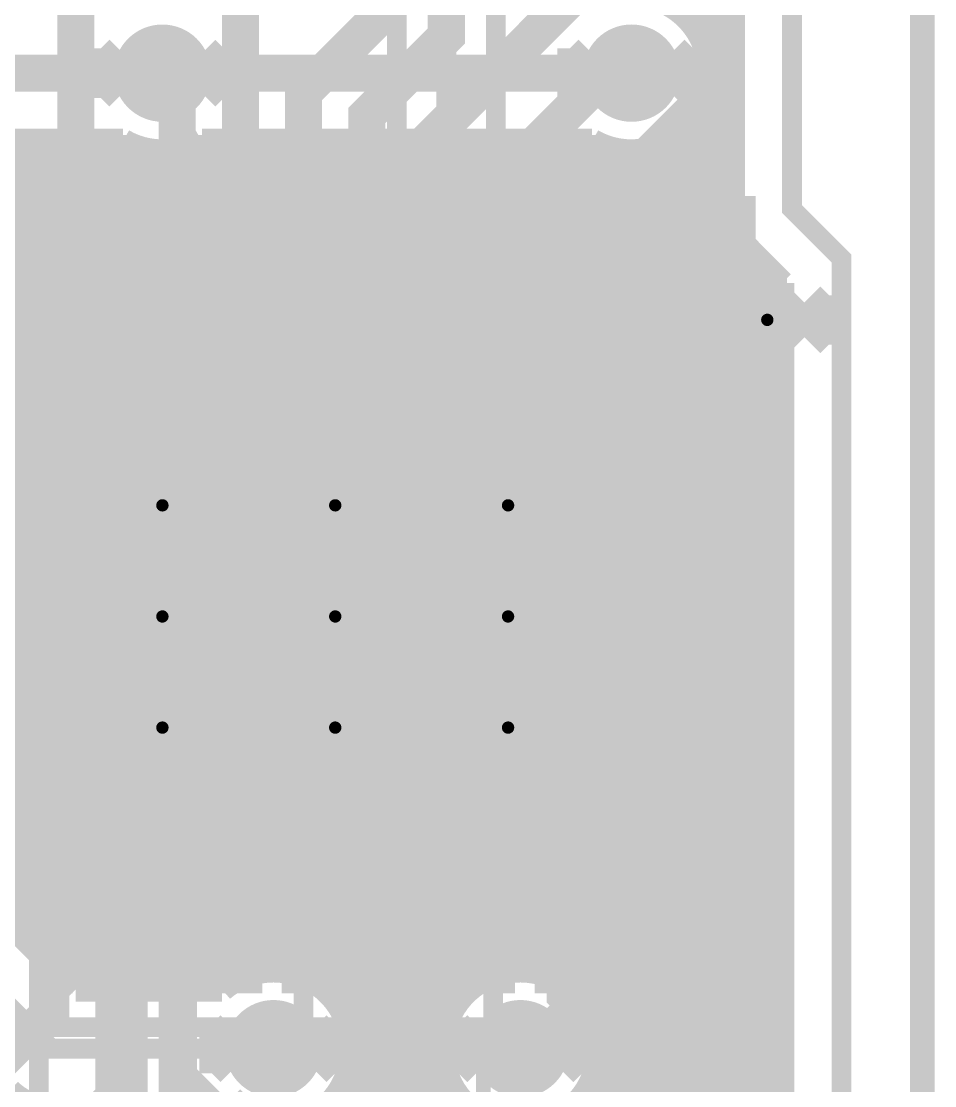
# Model space of a CAD drawing. Extents: x -10 to 131, y -93 to 209.
# Drawn here: x 121.23 to 130.63, y 89.15 to 100.1 of the extents above; entities that cross this region are included whole.
import ezdxf

# ---------------------------------------------------------------- set-up
doc = ezdxf.new("R2010")
doc.units = 0
doc.header["$MEASUREMENT"] = 0
doc.layers.get('0').update_dxf_attribs({"linetype": 'CONTINUOUS'})
for name, color, linetype in [('22-303-0_ASB', 7, 'CONTINUOUS'), ('22-303-0_AST', 7, 'CONTINUOUS'), ('22-303-0_BOT', 2, 'CONTINUOUS'), ('22-303-0_DRD', 6, 'CONTINUOUS'), ('22-303-0_DRL', 1, 'CONTINUOUS'), ('22-303-0_GND', 3, 'CONTINUOUS'), ('22-303-0_IN1', 10, 'CONTINUOUS'), ('22-303-0_SMB', 14, 'CONTINUOUS'), ('22-303-0_SMT', 9, 'CONTINUOUS'), ('22-303-0_SPT', 11, 'CONTINUOUS'), ('22-303-0_SST', 8, 'CONTINUOUS'), ('22-303-0_TOP', 15, 'CONTINUOUS'), ('THRUHOLE_TAP', 2, 'CONTINUOUS')]:
    doc.layers.add(name, color=color, linetype=linetype)

# ---------------------------------------------------------------- blocks, each defined once
blk = doc.blocks.new('ROUND_65')
at = {"const_width": 0.29972}
blk.add_lwpolyline([(-0.14986, 0, 1), (0.14986, 0, 1)], format="xyb", close=True, dxfattribs=at)
blk = doc.blocks.new('ROUND_70')
at = {"const_width": 0.29972}
blk.add_lwpolyline([(-0.14986, 0, 1), (0.14986, 0, 1)], format="xyb", close=True, dxfattribs=at)
blk = doc.blocks.new('ROUND_115')
at = {"const_width": 0.10033}
blk.add_lwpolyline([(-0.050164, 0, 1), (0.050164, 0, 1)], format="xyb", close=True, dxfattribs=at)
blk = doc.blocks.new('ROUND_116')
at = {"const_width": 0.10033}
blk.add_lwpolyline([(-0.050164, 0, 1), (0.050164, 0, 1)], format="xyb", close=True, dxfattribs=at)
blk = doc.blocks.new('ROUND_117')
at = {"const_width": 0.10033}
blk.add_lwpolyline([(-0.050164, 0, 1), (0.050164, 0, 1)], format="xyb", close=True, dxfattribs=at)
blk = doc.blocks.new('ROUND_79')
at = {"const_width": 0.0635}
blk.add_lwpolyline([(-0.03175, 0, 1), (0.03175, 0, 1)], format="xyb", close=True, dxfattribs=at)
blk = doc.blocks.new('ROUND_98')
at = {"const_width": 0.50038}
blk.add_lwpolyline([(-0.25019, 0, 1), (0.25019, 0, 1)], format="xyb", close=True, dxfattribs=at)
blk = doc.blocks.new('ROUND_100')
at = {"const_width": 0.50038}
blk.add_lwpolyline([(-0.25019, 0, 1), (0.25019, 0, 1)], format="xyb", close=True, dxfattribs=at)
blk = doc.blocks.new('ROUND_101')
at = {"const_width": 0.0635}
blk.add_lwpolyline([(-0.03175, 0, 1), (0.03175, 0, 1)], format="xyb", close=True, dxfattribs=at)
blk = doc.blocks.new('RECTANGLE_54')
blk.add_solid([(2.16027, 1.49987), (2.16027, -1.49987), (-2.16027, 1.49987), (-2.16027, -1.49987)])
blk = doc.blocks.new('RECTANGLE_55')
blk.add_solid([(0.22479, 0.82423), (0.22479, -0.82423), (-0.22479, 0.82423), (-0.22479, -0.82423)])
blk = doc.blocks.new('ROUND_69')
at = {"const_width": 0.1016}
blk.add_lwpolyline([(-0.0508, 0, 1), (0.0508, 0, 1)], format="xyb", close=True, dxfattribs=at)
blk = doc.blocks.new('ROUND_108')
at = {"const_width": 0.10033}
blk.add_lwpolyline([(-0.050164, 0, 1), (0.050164, 0, 1)], format="xyb", close=True, dxfattribs=at)

msp = doc.modelspace()

# ---------------------------------------------------------------- linework, layer by layer
at = {"layer": '22-303-0_ASB', "const_width": 0.254}
msp.add_lwpolyline([(111.00054, 208.99374), (111.00054, 198.99376), (116.0018, 198.99376), (116.0018, 208.99374), (130.50012, 208.99374), (130.50012, -31.00578), (-9.4996, -31.00578), (-9.4996, 208.99374), (111.00054, 208.99374)], dxfattribs=at)
at = {"layer": '22-303-0_AST'}
for points, const_width in [([(111.00054, 208.99374), (111.00054, 198.99376), (116.0018, 198.99376), (116.0018, 208.99374), (130.50012, 208.99374), (130.50012, -31.00578), (-9.4996, -31.00578), (-9.4996, 208.99374), (111.00054, 208.99374)], 0.254), ([(128.68402, 98.20402), (128.68402, 89.75598), (120.5611, 89.75598), (120.23598, 90.0811), (120.23598, 92.02928), (120.5611, 92.3544), (120.23598, 92.67952), (120.23598, 98.20402), (128.68402, 98.20402)], 0.20066), ([(124.68098, 94.78518), (123.83516, 94.78518), (123.66498, 94.8436), (123.66498, 95.1992), (123.83516, 95.25762), (124.68098, 95.25762)], 0.1524), ([(123.66498, 93.94698), (123.66498, 94.41942), (124.34316, 93.94698), (124.5108, 93.94698), (124.68098, 94.0054), (124.68098, 94.361), (124.5108, 94.41942)], 0.1524), ([(123.83516, 93.58122), (123.66498, 93.5228), (123.66498, 93.1672), (123.83516, 93.10878), (124.17298, 93.10878), (124.34316, 93.22562), (124.34316, 93.58122), (124.68098, 93.58122), (124.68098, 93.10878)], 0.1524)]:
    msp.add_lwpolyline(points, dxfattribs=dict(at, const_width=const_width))
at = {"layer": '22-303-0_BOT'}
for points, const_width in [([(128.0668, 113.25352), (128.0668, 100.14966)], 0.254), ([(128.2954, 113.1443), (128.2954, 99.74834)], 0.254), ([(124.079, 82.423), (127.889, 82.423), (128.524, 83.058), (128.524, 86.868), (129.667, 88.011), (129.667, 97.663), (129.159, 98.171), (129.159, 103.251)], 0.2032), ([(128.524, 102.75062), (128.524, 87.72906)], 0.254), ([(128.5494, 102.72014), (128.5494, 98.171)], 0.254), ([(128.5494, 100.1776), (128.03632, 100.1776)], 0.254), ([(128.5494, 99.949), (128.2192, 99.949)], 0.254), ([(128.5494, 99.7204), (128.30048, 99.7204)], 0.254), ([(122.682, 99.568), (119.507, 99.568)], 0.381), ([(127.508, 99.568), (122.682, 99.568)], 0.381), ([(128.2954, 99.38766), (128.2954, 87.50046)], 0.254), ([(128.5494, 99.4918), (128.31064, 99.4918)], 0.254), ([(128.5494, 99.2632), (128.25476, 99.2632)], 0.254), ([(128.0668, 98.9838), (128.0668, 87.67826)], 0.254), ([(128.5494, 99.0346), (128.11506, 99.0346)], 0.254), ([(122.2756, 98.8695), (119.9134, 98.8695)], 0.254), ([(121.2088, 98.8695), (121.2088, 90.72626)], 0.254), ([(121.4374, 98.8695), (121.4374, 90.49766)], 0.254), ([(121.666, 98.8695), (121.666, 90.26906)], 0.254), ([(121.8946, 98.8695), (121.8946, 90.1446)], 0.254), ([(122.1232, 98.8695), (122.1232, 90.1446)], 0.254), ([(123.0376, 98.84156), (123.0376, 90.1446)], 0.254), ([(127.1016, 98.8695), (123.0884, 98.8695)], 0.254), ([(123.2662, 98.8695), (123.2662, 90.1446)], 0.254), ([(123.4948, 98.8695), (123.4948, 90.2716)], 0.254), ([(123.7234, 98.8695), (123.7234, 90.3351)], 0.254), ([(123.952, 98.8695), (123.952, 90.33256)], 0.254), ([(124.1806, 98.8695), (124.1806, 90.2589)], 0.254), ([(124.4092, 98.8695), (124.4092, 90.09126)], 0.254), ([(124.6378, 98.8695), (124.6378, 83.0326)], 0.254), ([(124.8664, 98.8695), (124.8664, 83.0326)], 0.254), ([(125.095, 98.8695), (125.095, 83.0326)], 0.254), ([(125.3236, 98.8695), (125.3236, 83.0326)], 0.254), ([(125.5522, 98.8695), (125.5522, 83.0326)], 0.254), ([(125.7808, 98.8695), (125.7808, 90.09126)], 0.254), ([(126.0094, 98.8695), (126.0094, 90.2589)], 0.254), ([(126.238, 98.8695), (126.238, 90.33256)], 0.254), ([(126.4666, 98.8695), (126.4666, 90.3351)], 0.254), ([(126.6952, 98.8695), (126.6952, 90.2716)], 0.254), ([(126.9238, 98.8695), (126.9238, 90.11666)], 0.254), ([(127.1524, 98.84156), (127.1524, 89.71534)], 0.254), ([(122.41276, 98.806), (119.7737, 98.806)], 0.254), ([(122.3518, 98.8314), (122.3518, 90.1446)], 0.254), ([(122.5804, 98.76536), (122.5804, 90.1446)], 0.254), ([(122.809, 98.77044), (122.809, 90.1446)], 0.254), ([(127.23876, 98.806), (122.9487, 98.806)], 0.254), ([(127.381, 98.77044), (127.381, 87.76208)], 0.254), ([(127.6096, 98.76536), (127.6096, 87.80272)], 0.254), ([(128.5494, 98.806), (127.7747, 98.806)], 0.254), ([(127.8382, 98.8314), (127.8382, 87.77732)], 0.254), ([(128.5494, 98.5774), (119.4816, 98.5774)], 0.254), ([(128.5494, 98.3488), (119.4816, 98.3488)], 0.254), ([(128.55194, 98.1202), (119.4816, 98.1202)], 0.254), ([(128.61798, 97.8916), (119.4816, 97.8916)], 0.254), ([(128.8034, 97.663), (119.4816, 97.663)], 0.254), ([(128.7272, 97.7392), (129.0574, 97.409)], 0.254), ([(128.7526, 97.7138), (128.7526, 87.95766)], 0.254), ([(129.032, 97.4344), (119.4816, 97.4344)], 0.254), ([(128.9812, 97.4852), (128.9812, 88.18626)], 0.254), ([(129.0574, 97.409), (129.0574, 88.26246)], 0.254), ([(129.0574, 97.2058), (119.4816, 97.2058)], 0.254), ([(129.0574, 96.9772), (119.4816, 96.9772)], 0.254), ([(129.0574, 96.7486), (119.4816, 96.7486)], 0.254), ([(129.0574, 96.52), (119.4816, 96.52)], 0.254), ([(129.0574, 96.2914), (119.4816, 96.2914)], 0.254), ([(129.0574, 96.0628), (119.4816, 96.0628)], 0.254), ([(129.0574, 95.8342), (120.77954, 95.8342)], 0.254), ([(129.0574, 95.6056), (121.0437, 95.6056)], 0.254), ([(129.0574, 95.377), (121.16308, 95.377)], 0.254), ([(129.0574, 95.1484), (121.20372, 95.1484)], 0.254), ([(129.0574, 94.9198), (121.17832, 94.9198)], 0.254), ([(129.0574, 94.6912), (121.07926, 94.6912)], 0.254), ([(129.0574, 94.4626), (120.86082, 94.4626)], 0.254), ([(129.0574, 94.234), (120.76684, 94.234)], 0.254), ([(129.0574, 94.0054), (120.9675, 94.0054)], 0.254), ([(129.0574, 93.7768), (121.0564, 93.7768)], 0.254), ([(129.0574, 93.5482), (121.07418, 93.5482)], 0.254), ([(129.0574, 93.3196), (121.02592, 93.3196)], 0.254), ([(129.0574, 93.091), (120.89638, 93.091)], 0.254), ([(129.0574, 92.8624), (120.60682, 92.8624)], 0.254), ([(129.0574, 92.6338), (120.82526, 92.6338)], 0.254), ([(129.0574, 92.4052), (120.92432, 92.4052)], 0.254), ([(129.0574, 92.1766), (120.94972, 92.1766)], 0.254), ([(129.0574, 91.948), (120.90908, 91.948)], 0.254), ([(129.0574, 91.7194), (120.7897, 91.7194)], 0.254), ([(129.0574, 91.4908), (120.59666, 91.4908)], 0.254), ([(129.0574, 91.2622), (120.7516, 91.2622)], 0.254), ([(120.79478, 91.14028), (121.79046, 90.1446)], 0.254), ([(129.0574, 91.0336), (120.90146, 91.0336)], 0.254), ([(123.825, 89.535), (121.539, 89.535), (120.142, 90.932), (120.015, 90.932)], 0.2032), ([(129.0574, 90.805), (121.13006, 90.805)], 0.254), ([(129.0574, 90.5764), (121.35866, 90.5764)], 0.254), ([(129.0574, 90.3478), (121.58726, 90.3478)], 0.254), ([(123.29414, 90.1446), (121.79046, 90.1446)], 0.254), ([(125.8062, 90.1192), (124.38126, 90.1192)], 0.254), ([(129.0574, 90.1192), (126.92126, 90.1192)], 0.254), ([(125.63856, 89.8906), (124.5489, 89.8906)], 0.254), ([(129.0574, 89.8906), (127.0889, 89.8906)], 0.254), ([(125.56744, 89.662), (124.62256, 89.662)], 0.254), ([(129.0574, 89.662), (127.16256, 89.662)], 0.254), ([(125.56236, 89.4334), (124.6251, 89.4334)], 0.254), ([(129.0574, 89.4334), (127.1651, 89.4334)], 0.254), ([(127.1524, 89.35466), (127.1524, 87.6427)], 0.254), ([(125.6284, 89.2048), (124.5616, 89.2048)], 0.254), ([(129.0574, 89.2048), (127.1016, 89.2048)], 0.254)]:
    msp.add_lwpolyline(points, dxfattribs=dict(at, const_width=const_width))
at = {"layer": '22-303-0_BOT', "const_width": 0.254}
for points in [[(128.31572, 99.568, 0.4142136), (127.508, 100.37572)], [(127.508, 98.76028, 0.4142136), (128.31572, 99.568)], [(122.2756, 98.8695, 0.1325032), (122.682, 98.75988)], [(122.2756, 98.8695, 0.1325032), (122.682, 98.75988)], [(122.682, 98.76028, 0.1325025), (123.0882, 98.86985)], [(122.682, 98.76028, 0.1325025), (123.0882, 98.86985)], [(127.1016, 98.8695, 0.1325032), (127.508, 98.75988)], [(128.5494, 98.171, 0.1989124), (128.72795, 97.73995)], [(128.5494, 98.171, 0.1989124), (128.72795, 97.73995)], [(121.20372, 95.123, 0.4142136), (120.396, 95.93072)], [(120.59158, 94.33814, 0.3443644), (121.20372, 95.123)], [(123.825, 90.34272, 0.1810574), (123.29455, 90.14413)], [(124.63272, 89.535, 0.4142136), (123.825, 90.34272)], [(126.365, 90.34272, 0.4142136), (125.55728, 89.535)], [(127.17272, 89.535, 0.4142136), (126.365, 90.34272)], [(124.33554, 88.90762, 0.2256463), (124.63386, 89.535)], [(125.55728, 89.535, 0.4142136), (126.365, 88.72728)], [(126.365, 88.72728, 0.4142136), (127.17272, 89.535)], [(121.1072, 89.1032, 0.1989124), (121.539, 88.92434)]]:
    msp.add_lwpolyline(points, format="xyb", dxfattribs=at)
at = {"layer": '22-303-0_DRD', "const_width": 0.254}
for points in [[(111.00054, 208.99374), (111.00054, 198.99376), (116.0018, 198.99376), (116.0018, 208.99374), (130.50012, 208.99374), (130.50012, -31.00578), (-9.4996, -31.00578), (-9.4996, 208.99374), (111.00054, 208.99374)], [(122.047, 99.314), (122.682, 99.949)], [(122.047, 99.314), (122.682, 99.949)], [(122.682, 99.949), (123.317, 99.314)], [(122.682, 99.949), (123.317, 99.314)], [(126.873, 99.314), (127.508, 99.949)], [(127.508, 99.949), (128.143, 99.314)], [(122.047, 99.822), (122.047, 99.314)], [(122.682, 99.187), (122.047, 99.822)], [(122.047, 99.822), (122.047, 99.314)], [(122.682, 99.187), (122.047, 99.822)], [(123.317, 99.822), (122.682, 99.187)], [(123.317, 99.822), (122.682, 99.187)], [(123.317, 99.314), (123.317, 99.822)], [(123.317, 99.314), (123.317, 99.822)], [(126.873, 99.822), (126.873, 99.314)], [(127.508, 99.187), (126.873, 99.822)], [(128.143, 99.822), (127.508, 99.187)], [(128.143, 99.314), (128.143, 99.822)], [(128.27, 96.77654), (128.905, 97.41154)], [(128.905, 97.41154), (129.54, 96.77654)], [(128.27, 97.28454), (128.27, 96.77654)], [(128.905, 96.64954), (128.27, 97.28454)], [(129.54, 97.28454), (128.905, 96.64954)], [(129.54, 96.77654), (129.54, 97.28454)], [(122.047, 94.869), (122.682, 95.504)], [(122.682, 95.504), (123.317, 94.869)], [(123.825, 94.869), (124.46, 95.504)], [(124.46, 95.504), (125.095, 94.869)], [(125.603, 94.869), (126.238, 95.504)], [(126.238, 95.504), (126.873, 94.869)], [(122.047, 95.377), (122.047, 94.869)], [(122.682, 94.742), (122.047, 95.377)], [(123.317, 95.377), (122.682, 94.742)], [(123.317, 94.869), (123.317, 95.377)], [(123.825, 95.377), (123.825, 94.869)], [(124.46, 94.742), (123.825, 95.377)], [(125.095, 95.377), (124.46, 94.742)], [(125.095, 94.869), (125.095, 95.377)], [(125.603, 95.377), (125.603, 94.869)], [(126.238, 94.742), (125.603, 95.377)], [(126.873, 95.377), (126.238, 94.742)], [(126.873, 94.869), (126.873, 95.377)], [(122.047, 93.726), (122.682, 94.361)], [(122.682, 94.361), (123.317, 93.726)], [(123.825, 93.726), (124.46, 94.361)], [(124.46, 94.361), (125.095, 93.726)], [(125.603, 93.726), (126.238, 94.361)], [(126.238, 94.361), (126.873, 93.726)], [(122.047, 94.234), (122.047, 93.726)], [(122.682, 93.599), (122.047, 94.234)], [(123.317, 94.234), (122.682, 93.599)], [(123.317, 93.726), (123.317, 94.234)], [(123.825, 94.234), (123.825, 93.726)], [(124.46, 93.599), (123.825, 94.234)], [(125.095, 94.234), (124.46, 93.599)], [(125.095, 93.726), (125.095, 94.234)], [(125.603, 94.234), (125.603, 93.726)], [(126.238, 93.599), (125.603, 94.234)], [(126.873, 94.234), (126.238, 93.599)], [(126.873, 93.726), (126.873, 94.234)], [(122.047, 92.583), (122.682, 93.218)], [(122.682, 93.218), (123.317, 92.583)], [(123.825, 92.583), (124.46, 93.218)], [(124.46, 93.218), (125.095, 92.583)], [(125.603, 92.583), (126.238, 93.218)], [(126.238, 93.218), (126.873, 92.583)], [(122.047, 93.091), (122.047, 92.583)], [(122.682, 92.456), (122.047, 93.091)], [(123.317, 93.091), (122.682, 92.456)], [(123.317, 92.583), (123.317, 93.091)], [(123.825, 93.091), (123.825, 92.583)], [(124.46, 92.456), (123.825, 93.091)], [(125.095, 93.091), (124.46, 92.456)], [(125.095, 92.583), (125.095, 93.091)], [(125.603, 93.091), (125.603, 92.583)], [(126.238, 92.456), (125.603, 93.091)], [(126.873, 93.091), (126.238, 92.456)], [(126.873, 92.583), (126.873, 93.091)], [(123.19, 89.281), (123.825, 89.916)], [(123.825, 89.916), (124.46, 89.281)], [(125.73, 89.281), (126.365, 89.916)], [(125.73, 89.281), (126.365, 89.916)], [(126.365, 89.916), (127, 89.281)], [(126.365, 89.916), (127, 89.281)], [(123.19, 89.789), (123.19, 89.281)], [(123.825, 89.154), (123.19, 89.789)], [(124.46, 89.789), (123.825, 89.154)], [(124.46, 89.281), (124.46, 89.789)], [(125.73, 89.789), (125.73, 89.281)], [(126.365, 89.154), (125.73, 89.789)], [(125.73, 89.789), (125.73, 89.281)], [(126.365, 89.154), (125.73, 89.789)], [(127, 89.789), (126.365, 89.154)], [(127, 89.789), (126.365, 89.154)], [(127, 89.281), (127, 89.789)], [(127, 89.281), (127, 89.789)], [(122.936, 88.392), (123.571, 89.027)], [(123.571, 89.027), (124.206, 88.392)]]:
    msp.add_lwpolyline(points, dxfattribs=at)
at = {"layer": '22-303-0_DRL', "const_width": 0.254}
msp.add_lwpolyline([(111.00054, 208.99374), (111.00054, 198.99376), (116.0018, 198.99376), (116.0018, 208.99374), (130.50012, 208.99374), (130.50012, -31.00578), (-9.4996, -31.00578), (-9.4996, 208.99374), (111.00054, 208.99374)], dxfattribs=at)
at = {"layer": '22-303-0_GND', "const_width": 0.254}
msp.add_lwpolyline([(111.00054, 208.99374), (111.00054, 198.99376), (116.0018, 198.99376), (116.0018, 208.99374), (130.50012, 208.99374), (130.50012, -31.00578), (-9.4996, -31.00578), (-9.4996, 208.99374), (111.00054, 208.99374)], dxfattribs=at)
at = {"layer": '22-303-0_IN1', "const_width": 0.2032}
for points in [[(124.841, 157.734), (124.841, 155.067), (123.698, 153.924), (123.698, 153.416), (124.587, 152.527), (124.587, 138.557), (124.206, 138.176), (124.206, 120.65), (125.603, 119.253), (125.603, 85.852), (124.968, 85.217), (124.968, 83.82), (125.222, 83.566), (125.222, 81.915), (124.46, 81.153), (124.46, 62.103)], [(126.365, 89.535), (126.873, 90.043), (126.873, 95.377), (126.111, 96.139), (126.111, 119.38), (124.714, 120.777), (124.714, 137.668), (125.095, 138.049), (125.095, 152.908), (124.333, 153.67)], [(123.952, 146.05), (123.952, 139.192), (123.317, 138.557), (123.317, 118.618), (125.095, 116.84), (125.095, 85.979), (124.46, 85.344), (124.46, 83.312), (124.714, 83.058), (124.714, 82.042), (123.952, 81.28), (123.952, 61.976), (124.333, 61.595), (124.333, 47.879)], [(123.571, 88.646), (122.936, 89.281), (122.936, 91.694), (122.047, 92.583), (122.047, 94.869), (121.793, 95.123), (120.396, 95.123)], [(122.047, 55.245), (122.047, 67.437), (122.936, 68.326), (122.936, 82.296), (123.19, 82.55), (123.19, 88.138), (122.428, 88.9), (122.428, 91.44), (120.269, 93.599)], [(120.523, 23.368), (120.523, 26.289), (121.793, 27.559), (121.793, 40.132), (121.031, 40.894), (121.031, 54.102), (120.904, 54.229), (120.904, 67.564), (121.92, 68.58), (121.92, 81.788), (121.412, 82.296), (121.412, 91.821), (120.269, 92.964), (120.015, 92.964), (119.507, 92.456), (119.507, 91.567)], [(126.365, 89.535), (126.365, 80.01), (127.635, 78.74), (127.635, 55.626), (129.413, 53.848), (129.413, 35.433), (129.159, 35.179)]]:
    msp.add_lwpolyline(points, dxfattribs=at)
at = {"layer": '22-303-0_SMB', "const_width": 0.254}
for points in [[(128.397, 98.298), (121.666, 98.298), (121.666, 90.805)], [(121.7676, 98.298), (121.7676, 90.805)], [(121.9962, 98.298), (121.9962, 90.805)], [(122.2248, 98.298), (122.2248, 90.805)], [(122.4534, 98.298), (122.4534, 90.805)], [(122.682, 98.298), (122.682, 90.805)], [(122.9106, 98.298), (122.9106, 90.805)], [(123.1392, 98.298), (123.1392, 90.805)], [(123.3678, 98.298), (123.3678, 90.805)], [(123.5964, 98.298), (123.5964, 90.805)], [(123.825, 98.298), (123.825, 90.805)], [(124.0536, 98.298), (124.0536, 90.805)], [(124.2822, 98.298), (124.2822, 90.805)], [(124.5108, 98.298), (124.5108, 90.805)], [(124.7394, 98.298), (124.7394, 90.805)], [(124.968, 98.298), (124.968, 90.805)], [(125.1966, 98.298), (125.1966, 90.805)], [(125.4252, 98.298), (125.4252, 90.805)], [(125.6538, 98.298), (125.6538, 90.805)], [(125.8824, 98.298), (125.8824, 90.805)], [(126.111, 98.298), (126.111, 90.805)], [(126.3396, 98.298), (126.3396, 90.805)], [(126.5682, 98.298), (126.5682, 90.805)], [(126.7968, 98.298), (126.7968, 90.805)], [(127.0254, 98.298), (127.0254, 90.805)], [(127.254, 98.298), (127.254, 90.805)], [(127.4826, 98.298), (127.4826, 90.805)], [(127.7112, 98.298), (127.7112, 90.805)], [(127.9398, 98.298), (127.9398, 90.805)], [(128.1684, 98.298), (128.1684, 90.805)], [(128.397, 98.298), (128.397, 90.805)], [(128.397, 98.2218), (121.666, 98.2218)], [(128.397, 97.9932), (121.666, 97.9932)], [(128.397, 97.7646), (121.666, 97.7646)], [(128.397, 97.536), (121.666, 97.536)], [(128.397, 97.3074), (121.666, 97.3074)], [(128.397, 97.0788), (121.666, 97.0788)], [(128.397, 96.8502), (121.666, 96.8502)], [(128.397, 96.6216), (121.666, 96.6216)], [(128.397, 96.393), (121.666, 96.393)], [(128.397, 96.1644), (121.666, 96.1644)], [(128.397, 95.9358), (121.666, 95.9358)], [(128.397, 95.7072), (121.666, 95.7072)], [(128.397, 95.4786), (121.666, 95.4786)], [(128.397, 95.25), (121.666, 95.25)], [(128.397, 95.0214), (121.666, 95.0214)], [(128.397, 94.7928), (121.666, 94.7928)], [(128.397, 94.5642), (121.666, 94.5642)], [(128.397, 94.3356), (121.666, 94.3356)], [(128.397, 94.107), (121.666, 94.107)], [(128.397, 93.8784), (121.666, 93.8784)], [(128.397, 93.6498), (121.666, 93.6498)], [(128.397, 93.4212), (121.666, 93.4212)], [(128.397, 93.1926), (121.666, 93.1926)], [(128.397, 92.964), (121.666, 92.964)], [(128.397, 92.7354), (121.666, 92.7354)], [(128.397, 92.5068), (121.666, 92.5068)], [(128.397, 92.2782), (121.666, 92.2782)], [(128.397, 92.0496), (121.666, 92.0496)], [(128.397, 91.821), (121.666, 91.821)], [(128.397, 91.5924), (121.666, 91.5924)], [(128.397, 91.3638), (121.666, 91.3638)], [(128.397, 91.1352), (121.666, 91.1352)], [(128.397, 90.9066), (121.666, 90.9066)], [(128.397, 90.805), (121.666, 90.805)]]:
    msp.add_lwpolyline(points, dxfattribs=at)
at = {"layer": '22-303-0_SST'}
for points, const_width in [([(128.68402, 98.20402), (120.23598, 98.20402), (120.23598, 92.67952), (120.5611, 92.3544), (120.23598, 92.02928), (120.23598, 90.0811), (120.5611, 89.75598), (128.68402, 89.75598), (128.68402, 98.20402)], 0.20066), ([(124.6124, 89.154), (124.8664, 89.154), (124.95276, 89.2937), (124.95276, 89.43594), (124.8664, 89.57818), (124.6124, 89.57818), (124.6124, 88.72982)], 0.1524), ([(125.38456, 88.72982), (125.63856, 89.57818), (125.2982, 89.57818)], 0.1524), ([(126.111, 88.72982), (126.02718, 88.87206), (125.984, 89.01176), (125.984, 89.2937), (126.02718, 89.43594), (126.111, 89.57818), (126.19736, 89.57818), (126.28118, 89.43594), (126.32436, 89.2937), (126.32436, 89.01176), (126.28118, 88.87206), (126.19736, 88.72982), (126.111, 88.72982)], 0.1524), ([(124.82576, 89.154), (124.95276, 88.72982)], 0.1524)]:
    msp.add_lwpolyline(points, dxfattribs=dict(at, const_width=const_width))
at = {"layer": '22-303-0_TOP'}
for points, const_width in [([(124.94006, 115.93576), (127.90424, 115.93576), (129.413, 114.427), (129.413, 110.109), (128.397, 109.093), (128.397, 99.441), (127.508, 98.552), (127.254, 98.552), (126.73584, 98.03384), (126.73584, 97.03054)], 0.381), ([(124.13488, 97.03054), (124.13488, 99.36988), (124.968, 100.203), (124.968, 107.442), (128.143, 110.617), (128.143, 113.03), (127.23876, 113.93424), (121.43994, 113.93424)], 0.381), ([(128.524, 113.919), (128.778, 113.665), (128.778, 110.363), (125.603, 107.188), (125.603, 99.949), (124.78512, 99.13112), (124.78512, 97.03054)], 0.381), ([(124.94006, 111.93526), (122.73026, 111.93526), (121.793, 110.998), (121.793, 98.81616), (122.18416, 98.425), (122.18416, 97.03054)], 0.381), ([(123.19, 101.1936), (123.48464, 100.89896), (123.48464, 97.03054)], 0.381), ([(125.43536, 97.03054), (125.43536, 98.89236), (127, 100.457), (127, 101.1936)], 0.381), ([(122.8344, 97.03054), (122.8344, 99.4156), (122.682, 99.568)], 0.381), ([(122.682, 99.568), (122.8344, 99.4156), (122.8344, 97.03054)], 0.381), ([(126.0856, 97.03054), (126.111, 97.05594), (126.111, 98.425), (127.254, 99.568), (127.508, 99.568)], 0.381), ([(121.53392, 97.03054), (121.53392, 97.91954), (121.031, 98.425), (113.665, 98.425), (113.10366, 97.86366), (113.10366, 96.76892)], 0.2032), ([(128.905, 97.03054), (128.03378, 97.03054)], 0.381), ([(115.05438, 96.76892), (115.05438, 95.885), (115.30838, 95.631), (120.015, 95.631), (120.269, 95.885), (127.12954, 95.885), (127.38354, 96.139), (127.38354, 97.03054)], 0.2032), ([(123.48464, 90.92946), (123.48464, 91.821), (123.23064, 92.075), (121.285, 92.075), (120.523, 92.837), (116.84, 92.837), (116.332, 93.345), (115.189, 93.345), (113.10366, 91.25966), (113.10366, 90.17)], 0.2032), ([(118.11, 86.2838), (118.2878, 86.2838), (118.999, 86.995), (118.999, 88.519), (119.888, 89.408), (121.02592, 89.408), (121.53392, 89.916), (121.53392, 90.92946)], 0.381), ([(122.18416, 90.92946), (122.18416, 89.03716), (121.793, 88.646), (120.904, 88.646), (120.015, 87.757), (120.015, 87.7062)], 0.381), ([(122.8344, 90.92946), (122.8344, 87.6808), (122.555, 87.4014)], 0.381), ([(125.43536, 90.92946), (125.43536, 88.00084), (125.73, 87.7062)], 0.381), ([(124.78512, 90.92946), (124.78512, 88.9), (124.53112, 88.646), (123.571, 88.646)], 0.2032), ([(124.13488, 90.92946), (124.13488, 89.84488), (123.825, 89.535)], 0.2032), ([(126.0856, 90.92946), (126.0856, 89.8144), (126.365, 89.535)], 0.2032), ([(126.0856, 90.92946), (126.0856, 89.8144), (126.365, 89.535)], 0.2032), ([(127.635, 88.011), (127.635, 89.154), (126.73584, 90.05316), (126.73584, 90.92946)], 0.2032), ([(127.38354, 90.92946), (127.38354, 90.0049), (128.905, 88.48344), (128.905, 84.455), (127.73914, 83.28914), (127.73914, 83.21548)], 0.2032), ([(129.54, 85.344), (129.413, 85.471), (129.413, 88.646), (128.03378, 90.02522), (128.03378, 90.92946)], 0.2032)]:
    msp.add_lwpolyline(points, dxfattribs=dict(at, const_width=const_width))

# ---------------------------------------------------------------- block references
at = {"layer": '22-303-0_BOT'}
for name, p in [('ROUND_70', (122.682, 99.568)), ('ROUND_70', (127.508, 99.568)), ('ROUND_70', (128.905, 97.03054)), ('ROUND_65', (122.682, 95.123)), ('ROUND_65', (124.46, 95.123)), ('ROUND_65', (126.238, 95.123)), ('ROUND_65', (122.682, 93.98)), ('ROUND_65', (124.46, 93.98)), ('ROUND_65', (126.238, 93.98)), ('ROUND_65', (122.682, 92.837)), ('ROUND_65', (124.46, 92.837)), ('ROUND_65', (126.238, 92.837)), ('ROUND_70', (123.825, 89.535)), ('ROUND_70', (126.365, 89.535))]:
    msp.add_blockref(name, p, dxfattribs=at)
at = {"layer": '22-303-0_DRL'}
for name, p in [('ROUND_117', (122.682, 99.568)), ('ROUND_117', (127.508, 99.568)), ('ROUND_117', (128.905, 97.03054)), ('ROUND_115', (122.682, 95.123)), ('ROUND_115', (124.46, 95.123)), ('ROUND_115', (126.238, 95.123)), ('ROUND_115', (122.682, 93.98)), ('ROUND_115', (124.46, 93.98)), ('ROUND_115', (126.238, 93.98)), ('ROUND_115', (122.682, 92.837)), ('ROUND_115', (124.46, 92.837)), ('ROUND_115', (126.238, 92.837)), ('ROUND_116', (123.825, 89.535)), ('ROUND_117', (126.365, 89.535))]:
    msp.add_blockref(name, p, dxfattribs=at)
at = {"layer": '22-303-0_GND'}
for name, p in [('ROUND_100', (122.682, 99.568)), ('ROUND_100', (127.508, 99.568)), ('ROUND_101', (128.905, 97.03054)), ('ROUND_79', (122.682, 95.123)), ('ROUND_79', (124.46, 95.123)), ('ROUND_79', (126.238, 95.123)), ('ROUND_79', (122.682, 93.98)), ('ROUND_79', (124.46, 93.98)), ('ROUND_79', (126.238, 93.98)), ('ROUND_79', (122.682, 92.837)), ('ROUND_79', (124.46, 92.837)), ('ROUND_79', (126.238, 92.837)), ('ROUND_98', (123.825, 89.535)), ('ROUND_100', (126.365, 89.535))]:
    msp.add_blockref(name, p, dxfattribs=at)
at = {"layer": '22-303-0_IN1'}
for name, p in [('ROUND_70', (122.682, 99.568)), ('ROUND_70', (127.508, 99.568)), ('ROUND_70', (128.905, 97.03054)), ('ROUND_65', (122.682, 95.123)), ('ROUND_65', (124.46, 95.123)), ('ROUND_65', (126.238, 95.123)), ('ROUND_65', (122.682, 93.98)), ('ROUND_65', (124.46, 93.98)), ('ROUND_65', (126.238, 93.98)), ('ROUND_65', (122.682, 92.837)), ('ROUND_65', (124.46, 92.837)), ('ROUND_65', (126.238, 92.837)), ('ROUND_70', (123.825, 89.535)), ('ROUND_70', (126.365, 89.535))]:
    msp.add_blockref(name, p, dxfattribs=at)
at = {"layer": '22-303-0_SMT'}
for name, p in [('RECTANGLE_55', (121.53392, 97.03054)), ('RECTANGLE_55', (122.18416, 97.03054)), ('RECTANGLE_55', (122.8344, 97.03054)), ('RECTANGLE_55', (123.48464, 97.03054)), ('RECTANGLE_55', (124.13488, 97.03054)), ('RECTANGLE_55', (124.78512, 97.03054)), ('RECTANGLE_55', (125.43536, 97.03054)), ('RECTANGLE_55', (126.0856, 97.03054)), ('RECTANGLE_55', (126.73584, 97.03054)), ('RECTANGLE_55', (127.38354, 97.03054)), ('RECTANGLE_55', (128.03378, 97.03054)), ('RECTANGLE_54', (124.46, 93.98)), ('RECTANGLE_55', (121.53392, 90.92946)), ('RECTANGLE_55', (122.18416, 90.92946)), ('RECTANGLE_55', (122.8344, 90.92946)), ('RECTANGLE_55', (123.48464, 90.92946)), ('RECTANGLE_55', (124.13488, 90.92946)), ('RECTANGLE_55', (124.78512, 90.92946)), ('RECTANGLE_55', (125.43536, 90.92946)), ('RECTANGLE_55', (126.0856, 90.92946)), ('RECTANGLE_55', (126.73584, 90.92946)), ('RECTANGLE_55', (127.38354, 90.92946)), ('RECTANGLE_55', (128.03378, 90.92946))]:
    msp.add_blockref(name, p, dxfattribs=at)
at = {"layer": '22-303-0_SPT'}
for name, p in [('RECTANGLE_55', (121.53392, 97.03054)), ('RECTANGLE_55', (122.18416, 97.03054)), ('RECTANGLE_55', (122.8344, 97.03054)), ('RECTANGLE_55', (123.48464, 97.03054)), ('RECTANGLE_55', (124.13488, 97.03054)), ('RECTANGLE_55', (124.78512, 97.03054)), ('RECTANGLE_55', (125.43536, 97.03054)), ('RECTANGLE_55', (126.0856, 97.03054)), ('RECTANGLE_55', (126.73584, 97.03054)), ('RECTANGLE_55', (127.38354, 97.03054)), ('RECTANGLE_55', (128.03378, 97.03054)), ('RECTANGLE_54', (124.46, 93.98)), ('RECTANGLE_55', (121.53392, 90.92946)), ('RECTANGLE_55', (122.18416, 90.92946)), ('RECTANGLE_55', (122.8344, 90.92946)), ('RECTANGLE_55', (123.48464, 90.92946)), ('RECTANGLE_55', (124.13488, 90.92946)), ('RECTANGLE_55', (124.78512, 90.92946)), ('RECTANGLE_55', (125.43536, 90.92946)), ('RECTANGLE_55', (126.0856, 90.92946)), ('RECTANGLE_55', (126.73584, 90.92946)), ('RECTANGLE_55', (127.38354, 90.92946)), ('RECTANGLE_55', (128.03378, 90.92946))]:
    msp.add_blockref(name, p, dxfattribs=at)
at = {"layer": '22-303-0_TOP'}
for name, p in [('ROUND_70', (122.682, 99.568)), ('ROUND_70', (127.508, 99.568)), ('RECTANGLE_55', (121.53392, 97.03054)), ('RECTANGLE_55', (122.18416, 97.03054)), ('RECTANGLE_55', (122.8344, 97.03054)), ('RECTANGLE_55', (123.48464, 97.03054)), ('RECTANGLE_55', (124.13488, 97.03054)), ('RECTANGLE_55', (124.78512, 97.03054)), ('RECTANGLE_55', (125.43536, 97.03054)), ('RECTANGLE_55', (126.0856, 97.03054)), ('RECTANGLE_55', (126.73584, 97.03054)), ('RECTANGLE_55', (127.38354, 97.03054)), ('RECTANGLE_55', (128.03378, 97.03054)), ('ROUND_70', (128.905, 97.03054)), ('RECTANGLE_54', (124.46, 93.98)), ('ROUND_65', (122.682, 95.123)), ('ROUND_65', (124.46, 95.123)), ('ROUND_65', (126.238, 95.123)), ('ROUND_65', (122.682, 93.98)), ('ROUND_65', (124.46, 93.98)), ('ROUND_65', (126.238, 93.98)), ('ROUND_69', (124.46, 93.98)), ('ROUND_65', (122.682, 92.837)), ('ROUND_65', (124.46, 92.837)), ('ROUND_65', (126.238, 92.837)), ('RECTANGLE_55', (121.53392, 90.92946)), ('RECTANGLE_55', (122.18416, 90.92946)), ('RECTANGLE_55', (122.8344, 90.92946)), ('RECTANGLE_55', (123.48464, 90.92946)), ('RECTANGLE_55', (124.13488, 90.92946)), ('RECTANGLE_55', (124.78512, 90.92946)), ('RECTANGLE_55', (125.43536, 90.92946)), ('RECTANGLE_55', (126.0856, 90.92946)), ('RECTANGLE_55', (126.73584, 90.92946)), ('RECTANGLE_55', (127.38354, 90.92946)), ('RECTANGLE_55', (128.03378, 90.92946)), ('ROUND_70', (123.825, 89.535)), ('ROUND_70', (126.365, 89.535))]:
    msp.add_blockref(name, p, dxfattribs=at)
at = {"layer": 'THRUHOLE_TAP'}
for p in [(122.682, 99.568), (127.508, 99.568), (128.905, 97.03054), (122.682, 95.123), (124.46, 95.123), (126.238, 95.123), (122.682, 93.98), (124.46, 93.98), (126.238, 93.98), (122.682, 92.837), (124.46, 92.837), (126.238, 92.837), (123.825, 89.535), (126.365, 89.535)]:
    msp.add_blockref('ROUND_108', p, dxfattribs=at)

doc.saveas('drawing.dxf')
